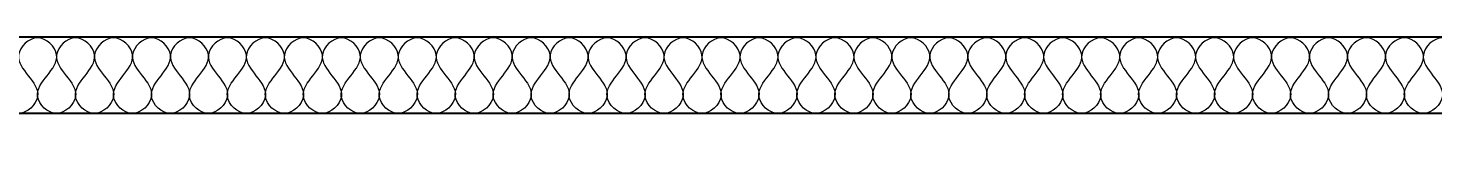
# Model space of a CAD drawing. Header units: metres. Extents: x 125 to 1179, y 511 to 749.
# Drawn here: x 694.07 to 714.66, y 530.74 to 532.32 of the extents above; entities that cross this region are included whole.
import ezdxf

# ---------------------------------------------------------------- set-up
doc = ezdxf.new("R2010")
doc.units = ezdxf.units.M
doc.layers.add('Text18', color=8, linetype='Continuous', lineweight=18)
doc.styles.get("Standard").update_dxf_attribs({"font": 'arial.ttf'})
doc.dimstyles.new('ISO-25', dxfattribs={"dimtxt": 2.5, "dimasz": 2.5, "dimexe": 1.25, "dimexo": 0.625, "dimtad": 1, "dimtxsty": 'Standard', "dimcen": 2.5, "dimadec": 0, "dimazin": 0, "dimtfac": 1, "dimtmove": 0, "dimatfit": 3, "dimfxl": 1, "dimarcsym": 0})

# ---------------------------------------------------------------- blocks, each defined once
blk = doc.blocks.new('*D8')
at = {"color": 0, "lineweight": -2, "transparency": 16777216}
for p, q in [((732.321, 531.699), (732.321, 514.439)), ((531.759, 530.575), (531.759, 514.439)), ((729.821, 515.689), (534.259, 515.689))]:
    blk.add_line(p, q, dxfattribs=at)
at = {"color": 0, "transparency": 16777216}
for points in [[(534.259, 516.105), (534.259, 515.272), (531.759, 515.689)], [(729.821, 516.105), (729.821, 515.272), (732.321, 515.689)]]:
    blk.add_solid(points, dxfattribs=at)
at = {"layer": 'Defpoints', "color": 0, "transparency": 16777216}
for p in [(732.321, 532.324), (531.759, 531.2), (531.759, 515.689)]:
    blk.add_point(p, dxfattribs=at)
at = {"color": 0, "transparency": 16777216, "insert": (632.04, 519.314), "char_height": 2.5, "attachment_point": 5}
blk.add_mtext('{\\fISOCPEUR|b0|i0|c0|p34;\\H2x;20,05m}', dxfattribs=at)

msp = doc.modelspace()

# ---------------------------------------------------------------- linework, layer by layer
for p, q in [((731.197, 532.324), (532.321, 532.324)), ((732.321, 531.2), (510.855, 531.2))]:
    msp.add_line(p, q)
at = {"layer": 'Text18', "color": 0, "ltscale": 0.5}
for points, knots in [([(694.491, 532.062), (694.474, 532.182), (694.213, 532.443), (693.716, 531.948), (694.436, 531.564), (694.059, 531.201), (693.935, 531.2)], [2.217326, 2.217326, 2.217326, 2.217326, 2.553667, 2.890008, 3.49416, 3.830501, 3.830501, 3.830501, 3.830501]), ([(695.047, 532.062), (695.031, 532.182), (694.769, 532.443), (694.272, 531.948), (694.992, 531.564), (694.616, 531.201), (694.491, 531.2)], [2.217326, 2.217326, 2.217326, 2.217326, 2.553667, 2.890008, 3.49416, 3.830501, 3.830501, 3.830501, 3.830501]), ([(695.604, 532.062), (695.587, 532.182), (695.326, 532.443), (694.828, 531.948), (695.549, 531.564), (695.172, 531.201), (695.047, 531.2)], [2.217326, 2.217326, 2.217326, 2.217326, 2.553667, 2.890008, 3.49416, 3.830501, 3.830501, 3.830501, 3.830501]), ([(696.16, 532.062), (696.143, 532.182), (695.882, 532.443), (695.384, 531.948), (696.105, 531.564), (695.728, 531.201), (695.604, 531.2)], [2.217326, 2.217326, 2.217326, 2.217326, 2.553667, 2.890008, 3.49416, 3.830501, 3.830501, 3.830501, 3.830501]), ([(696.716, 532.062), (696.7, 532.182), (696.438, 532.443), (695.941, 531.948), (696.661, 531.564), (696.285, 531.201), (696.16, 531.2)], [2.217326, 2.217326, 2.217326, 2.217326, 2.553667, 2.890008, 3.49416, 3.830501, 3.830501, 3.830501, 3.830501]), ([(697.273, 532.062), (697.256, 532.182), (696.995, 532.443), (696.497, 531.948), (697.218, 531.564), (696.841, 531.201), (696.716, 531.2)], [2.217326, 2.217326, 2.217326, 2.217326, 2.553667, 2.890008, 3.49416, 3.830501, 3.830501, 3.830501, 3.830501]), ([(697.829, 532.062), (697.812, 532.182), (697.551, 532.443), (697.053, 531.948), (697.774, 531.564), (697.397, 531.201), (697.273, 531.2)], [2.217326, 2.217326, 2.217326, 2.217326, 2.553667, 2.890008, 3.49416, 3.830501, 3.830501, 3.830501, 3.830501]), ([(698.385, 532.062), (698.369, 532.182), (698.107, 532.443), (697.61, 531.948), (698.33, 531.564), (697.954, 531.201), (697.829, 531.2)], [2.217326, 2.217326, 2.217326, 2.217326, 2.553667, 2.890008, 3.49416, 3.830501, 3.830501, 3.830501, 3.830501]), ([(698.941, 532.062), (698.925, 532.182), (698.664, 532.443), (698.166, 531.948), (698.887, 531.564), (698.51, 531.201), (698.385, 531.2)], [2.217326, 2.217326, 2.217326, 2.217326, 2.553667, 2.890008, 3.49416, 3.830501, 3.830501, 3.830501, 3.830501]), ([(699.498, 532.062), (699.481, 532.182), (699.22, 532.443), (698.722, 531.948), (699.443, 531.564), (699.066, 531.201), (698.941, 531.2)], [2.217326, 2.217326, 2.217326, 2.217326, 2.553667, 2.890008, 3.49416, 3.830501, 3.830501, 3.830501, 3.830501]), ([(700.054, 532.062), (700.037, 532.182), (699.776, 532.443), (699.279, 531.948), (699.999, 531.564), (699.622, 531.201), (699.498, 531.2)], [2.217326, 2.217326, 2.217326, 2.217326, 2.553667, 2.890008, 3.49416, 3.830501, 3.830501, 3.830501, 3.830501]), ([(700.61, 532.062), (700.594, 532.182), (700.332, 532.443), (699.835, 531.948), (700.556, 531.564), (700.179, 531.201), (700.054, 531.2)], [2.217326, 2.217326, 2.217326, 2.217326, 2.553667, 2.890008, 3.49416, 3.830501, 3.830501, 3.830501, 3.830501]), ([(701.167, 532.062), (701.15, 532.182), (700.889, 532.443), (700.391, 531.948), (701.112, 531.564), (700.735, 531.201), (700.61, 531.2)], [2.217326, 2.217326, 2.217326, 2.217326, 2.553667, 2.890008, 3.49416, 3.830501, 3.830501, 3.830501, 3.830501]), ([(701.723, 532.062), (701.706, 532.182), (701.445, 532.443), (700.948, 531.948), (701.668, 531.564), (701.291, 531.201), (701.167, 531.2)], [2.217326, 2.217326, 2.217326, 2.217326, 2.553667, 2.890008, 3.49416, 3.830501, 3.830501, 3.830501, 3.830501]), ([(702.279, 532.062), (702.263, 532.182), (702.001, 532.443), (701.504, 531.948), (702.225, 531.564), (701.848, 531.201), (701.723, 531.2)], [2.217326, 2.217326, 2.217326, 2.217326, 2.553667, 2.890008, 3.49416, 3.830501, 3.830501, 3.830501, 3.830501]), ([(702.836, 532.062), (702.819, 532.182), (702.558, 532.443), (702.06, 531.948), (702.781, 531.564), (702.404, 531.201), (702.279, 531.2)], [2.217326, 2.217326, 2.217326, 2.217326, 2.553667, 2.890008, 3.49416, 3.830501, 3.830501, 3.830501, 3.830501]), ([(703.392, 532.062), (703.375, 532.182), (703.114, 532.443), (702.617, 531.948), (703.337, 531.564), (702.96, 531.201), (702.836, 531.2)], [2.217326, 2.217326, 2.217326, 2.217326, 2.553667, 2.890008, 3.49416, 3.830501, 3.830501, 3.830501, 3.830501]), ([(703.948, 532.062), (703.932, 532.182), (703.67, 532.443), (703.173, 531.948), (703.894, 531.564), (703.517, 531.201), (703.392, 531.2)], [2.217326, 2.217326, 2.217326, 2.217326, 2.553667, 2.890008, 3.49416, 3.830501, 3.830501, 3.830501, 3.830501]), ([(704.505, 532.062), (704.488, 532.182), (704.227, 532.443), (703.729, 531.948), (704.45, 531.564), (704.073, 531.201), (703.948, 531.2)], [2.217326, 2.217326, 2.217326, 2.217326, 2.553667, 2.890008, 3.49416, 3.830501, 3.830501, 3.830501, 3.830501]), ([(705.061, 532.062), (705.044, 532.182), (704.783, 532.443), (704.286, 531.948), (705.006, 531.564), (704.629, 531.201), (704.505, 531.2)], [2.217326, 2.217326, 2.217326, 2.217326, 2.553667, 2.890008, 3.49416, 3.830501, 3.830501, 3.830501, 3.830501]), ([(705.617, 532.062), (705.601, 532.182), (705.339, 532.443), (704.842, 531.948), (705.563, 531.564), (705.186, 531.201), (705.061, 531.2)], [2.217326, 2.217326, 2.217326, 2.217326, 2.553667, 2.890008, 3.49416, 3.830501, 3.830501, 3.830501, 3.830501]), ([(706.174, 532.062), (706.157, 532.182), (705.896, 532.443), (705.398, 531.948), (706.119, 531.564), (705.742, 531.201), (705.617, 531.2)], [2.217326, 2.217326, 2.217326, 2.217326, 2.553667, 2.890008, 3.49416, 3.830501, 3.830501, 3.830501, 3.830501]), ([(706.73, 532.062), (706.713, 532.182), (706.452, 532.443), (705.955, 531.948), (706.675, 531.564), (706.298, 531.201), (706.174, 531.2)], [2.217326, 2.217326, 2.217326, 2.217326, 2.553667, 2.890008, 3.49416, 3.830501, 3.830501, 3.830501, 3.830501]), ([(707.286, 532.062), (707.27, 532.182), (707.008, 532.443), (706.511, 531.948), (707.232, 531.564), (706.855, 531.201), (706.73, 531.2)], [2.217326, 2.217326, 2.217326, 2.217326, 2.553667, 2.890008, 3.49416, 3.830501, 3.830501, 3.830501, 3.830501]), ([(707.843, 532.062), (707.826, 532.182), (707.565, 532.443), (707.067, 531.948), (707.788, 531.564), (707.411, 531.201), (707.286, 531.2)], [2.217326, 2.217326, 2.217326, 2.217326, 2.553667, 2.890008, 3.49416, 3.830501, 3.830501, 3.830501, 3.830501]), ([(708.399, 532.062), (708.382, 532.182), (708.121, 532.443), (707.624, 531.948), (708.344, 531.564), (707.967, 531.201), (707.843, 531.2)], [2.217326, 2.217326, 2.217326, 2.217326, 2.553667, 2.890008, 3.49416, 3.830501, 3.830501, 3.830501, 3.830501]), ([(708.955, 532.062), (708.939, 532.182), (708.677, 532.443), (708.18, 531.948), (708.901, 531.564), (708.524, 531.201), (708.399, 531.2)], [2.217326, 2.217326, 2.217326, 2.217326, 2.553667, 2.890008, 3.49416, 3.830501, 3.830501, 3.830501, 3.830501]), ([(709.512, 532.062), (709.495, 532.182), (709.234, 532.443), (708.736, 531.948), (709.457, 531.564), (709.08, 531.201), (708.955, 531.2)], [2.217326, 2.217326, 2.217326, 2.217326, 2.553667, 2.890008, 3.49416, 3.830501, 3.830501, 3.830501, 3.830501]), ([(710.068, 532.062), (710.051, 532.182), (709.79, 532.443), (709.293, 531.948), (710.013, 531.564), (709.636, 531.201), (709.512, 531.2)], [2.217326, 2.217326, 2.217326, 2.217326, 2.553667, 2.890008, 3.49416, 3.830501, 3.830501, 3.830501, 3.830501]), ([(710.624, 532.062), (710.608, 532.182), (710.346, 532.443), (709.849, 531.948), (710.57, 531.564), (710.193, 531.201), (710.068, 531.2)], [2.217326, 2.217326, 2.217326, 2.217326, 2.553667, 2.890008, 3.49416, 3.830501, 3.830501, 3.830501, 3.830501]), ([(711.181, 532.062), (711.164, 532.182), (710.903, 532.443), (710.405, 531.948), (711.126, 531.564), (710.749, 531.201), (710.624, 531.2)], [2.217326, 2.217326, 2.217326, 2.217326, 2.553667, 2.890008, 3.49416, 3.830501, 3.830501, 3.830501, 3.830501]), ([(711.737, 532.062), (711.72, 532.182), (711.459, 532.443), (710.962, 531.948), (711.682, 531.564), (711.305, 531.201), (711.181, 531.2)], [2.217326, 2.217326, 2.217326, 2.217326, 2.553667, 2.890008, 3.49416, 3.830501, 3.830501, 3.830501, 3.830501]), ([(712.293, 532.062), (712.277, 532.182), (712.015, 532.443), (711.518, 531.948), (712.238, 531.564), (711.862, 531.201), (711.737, 531.2)], [2.217326, 2.217326, 2.217326, 2.217326, 2.553667, 2.890008, 3.49416, 3.830501, 3.830501, 3.830501, 3.830501]), ([(712.85, 532.062), (712.833, 532.182), (712.572, 532.443), (712.074, 531.948), (712.795, 531.564), (712.418, 531.201), (712.293, 531.2)], [2.217326, 2.217326, 2.217326, 2.217326, 2.553667, 2.890008, 3.49416, 3.830501, 3.830501, 3.830501, 3.830501]), ([(713.406, 532.062), (713.389, 532.182), (713.128, 532.443), (712.63, 531.948), (713.351, 531.564), (712.974, 531.201), (712.85, 531.2)], [2.217326, 2.217326, 2.217326, 2.217326, 2.553667, 2.890008, 3.49416, 3.830501, 3.830501, 3.830501, 3.830501]), ([(713.962, 532.062), (713.946, 532.182), (713.684, 532.443), (713.187, 531.948), (713.907, 531.564), (713.531, 531.201), (713.406, 531.2)], [2.217326, 2.217326, 2.217326, 2.217326, 2.553667, 2.890008, 3.49416, 3.830501, 3.830501, 3.830501, 3.830501]), ([(714.519, 532.062), (714.502, 532.182), (714.241, 532.443), (713.743, 531.948), (714.464, 531.564), (714.087, 531.201), (713.962, 531.2)], [2.217326, 2.217326, 2.217326, 2.217326, 2.553667, 2.890008, 3.49416, 3.830501, 3.830501, 3.830501, 3.830501]), ([(715.075, 532.062), (715.058, 532.182), (714.797, 532.443), (714.299, 531.948), (715.02, 531.564), (714.643, 531.201), (714.519, 531.2)], [2.217326, 2.217326, 2.217326, 2.217326, 2.553667, 2.890008, 3.49416, 3.830501, 3.830501, 3.830501, 3.830501]), ([(694.491, 531.2), (694.36, 531.201), (693.995, 531.564), (694.521, 531.847), (694.491, 532.062)], [1.2768335, 1.2768335, 1.2768335, 1.2768335, 1.6131741, 2.2173264, 2.2173264, 2.2173264, 2.2173264]), ([(695.047, 531.2), (694.916, 531.201), (694.551, 531.564), (695.077, 531.847), (695.047, 532.062)], [1.2768335, 1.2768335, 1.2768335, 1.2768335, 1.6131741, 2.2173264, 2.2173264, 2.2173264, 2.2173264]), ([(695.604, 531.2), (695.473, 531.201), (695.107, 531.564), (695.633, 531.847), (695.604, 532.062)], [1.2768335, 1.2768335, 1.2768335, 1.2768335, 1.6131741, 2.2173264, 2.2173264, 2.2173264, 2.2173264]), ([(696.16, 531.2), (696.029, 531.201), (695.664, 531.564), (696.19, 531.847), (696.16, 532.062)], [1.2768335, 1.2768335, 1.2768335, 1.2768335, 1.6131741, 2.2173264, 2.2173264, 2.2173264, 2.2173264]), ([(696.716, 531.2), (696.585, 531.201), (696.22, 531.564), (696.746, 531.847), (696.716, 532.062)], [1.2768335, 1.2768335, 1.2768335, 1.2768335, 1.6131741, 2.2173264, 2.2173264, 2.2173264, 2.2173264]), ([(697.273, 531.2), (697.142, 531.201), (696.776, 531.564), (697.302, 531.847), (697.273, 532.062)], [1.2768335, 1.2768335, 1.2768335, 1.2768335, 1.6131741, 2.2173264, 2.2173264, 2.2173264, 2.2173264]), ([(697.829, 531.2), (697.698, 531.201), (697.333, 531.564), (697.859, 531.847), (697.829, 532.062)], [1.2768335, 1.2768335, 1.2768335, 1.2768335, 1.6131741, 2.2173264, 2.2173264, 2.2173264, 2.2173264]), ([(698.385, 531.2), (698.254, 531.201), (697.889, 531.564), (698.415, 531.847), (698.385, 532.062)], [1.2768335, 1.2768335, 1.2768335, 1.2768335, 1.6131741, 2.2173264, 2.2173264, 2.2173264, 2.2173264]), ([(698.941, 531.2), (698.811, 531.201), (698.445, 531.564), (698.971, 531.847), (698.941, 532.062)], [1.2768335, 1.2768335, 1.2768335, 1.2768335, 1.6131741, 2.2173264, 2.2173264, 2.2173264, 2.2173264]), ([(699.498, 531.2), (699.367, 531.201), (699.001, 531.564), (699.528, 531.847), (699.498, 532.062)], [1.2768335, 1.2768335, 1.2768335, 1.2768335, 1.6131741, 2.2173264, 2.2173264, 2.2173264, 2.2173264]), ([(700.054, 531.2), (699.923, 531.201), (699.558, 531.564), (700.084, 531.847), (700.054, 532.062)], [1.2768335, 1.2768335, 1.2768335, 1.2768335, 1.6131741, 2.2173264, 2.2173264, 2.2173264, 2.2173264]), ([(700.61, 531.2), (700.48, 531.201), (700.114, 531.564), (700.64, 531.847), (700.61, 532.062)], [1.2768335, 1.2768335, 1.2768335, 1.2768335, 1.6131741, 2.2173264, 2.2173264, 2.2173264, 2.2173264]), ([(701.167, 531.2), (701.036, 531.201), (700.67, 531.564), (701.197, 531.847), (701.167, 532.062)], [1.2768335, 1.2768335, 1.2768335, 1.2768335, 1.6131741, 2.2173264, 2.2173264, 2.2173264, 2.2173264]), ([(701.723, 531.2), (701.592, 531.201), (701.227, 531.564), (701.753, 531.847), (701.723, 532.062)], [1.2768335, 1.2768335, 1.2768335, 1.2768335, 1.6131741, 2.2173264, 2.2173264, 2.2173264, 2.2173264]), ([(702.279, 531.2), (702.149, 531.201), (701.783, 531.564), (702.309, 531.847), (702.279, 532.062)], [1.2768335, 1.2768335, 1.2768335, 1.2768335, 1.6131741, 2.2173264, 2.2173264, 2.2173264, 2.2173264]), ([(702.836, 531.2), (702.705, 531.201), (702.339, 531.564), (702.866, 531.847), (702.836, 532.062)], [1.2768335, 1.2768335, 1.2768335, 1.2768335, 1.6131741, 2.2173264, 2.2173264, 2.2173264, 2.2173264]), ([(703.392, 531.2), (703.261, 531.201), (702.896, 531.564), (703.422, 531.847), (703.392, 532.062)], [1.2768335, 1.2768335, 1.2768335, 1.2768335, 1.6131741, 2.2173264, 2.2173264, 2.2173264, 2.2173264]), ([(703.948, 531.2), (703.818, 531.201), (703.452, 531.564), (703.978, 531.847), (703.948, 532.062)], [1.2768335, 1.2768335, 1.2768335, 1.2768335, 1.6131741, 2.2173264, 2.2173264, 2.2173264, 2.2173264]), ([(704.505, 531.2), (704.374, 531.201), (704.008, 531.564), (704.535, 531.847), (704.505, 532.062)], [1.2768335, 1.2768335, 1.2768335, 1.2768335, 1.6131741, 2.2173264, 2.2173264, 2.2173264, 2.2173264]), ([(705.061, 531.2), (704.93, 531.201), (704.565, 531.564), (705.091, 531.847), (705.061, 532.062)], [1.2768335, 1.2768335, 1.2768335, 1.2768335, 1.6131741, 2.2173264, 2.2173264, 2.2173264, 2.2173264]), ([(705.617, 531.2), (705.487, 531.201), (705.121, 531.564), (705.647, 531.847), (705.617, 532.062)], [1.2768335, 1.2768335, 1.2768335, 1.2768335, 1.6131741, 2.2173264, 2.2173264, 2.2173264, 2.2173264]), ([(706.174, 531.2), (706.043, 531.201), (705.677, 531.564), (706.204, 531.847), (706.174, 532.062)], [1.2768335, 1.2768335, 1.2768335, 1.2768335, 1.6131741, 2.2173264, 2.2173264, 2.2173264, 2.2173264]), ([(706.73, 531.2), (706.599, 531.201), (706.234, 531.564), (706.76, 531.847), (706.73, 532.062)], [1.2768335, 1.2768335, 1.2768335, 1.2768335, 1.6131741, 2.2173264, 2.2173264, 2.2173264, 2.2173264]), ([(707.286, 531.2), (707.156, 531.201), (706.79, 531.564), (707.316, 531.847), (707.286, 532.062)], [1.2768335, 1.2768335, 1.2768335, 1.2768335, 1.6131741, 2.2173264, 2.2173264, 2.2173264, 2.2173264]), ([(707.843, 531.2), (707.712, 531.201), (707.346, 531.564), (707.873, 531.847), (707.843, 532.062)], [1.2768335, 1.2768335, 1.2768335, 1.2768335, 1.6131741, 2.2173264, 2.2173264, 2.2173264, 2.2173264]), ([(708.399, 531.2), (708.268, 531.201), (707.903, 531.564), (708.429, 531.847), (708.399, 532.062)], [1.2768335, 1.2768335, 1.2768335, 1.2768335, 1.6131741, 2.2173264, 2.2173264, 2.2173264, 2.2173264]), ([(708.955, 531.2), (708.825, 531.201), (708.459, 531.564), (708.985, 531.847), (708.955, 532.062)], [1.2768335, 1.2768335, 1.2768335, 1.2768335, 1.6131741, 2.2173264, 2.2173264, 2.2173264, 2.2173264]), ([(709.512, 531.2), (709.381, 531.201), (709.015, 531.564), (709.542, 531.847), (709.512, 532.062)], [1.2768335, 1.2768335, 1.2768335, 1.2768335, 1.6131741, 2.2173264, 2.2173264, 2.2173264, 2.2173264]), ([(710.068, 531.2), (709.937, 531.201), (709.572, 531.564), (710.098, 531.847), (710.068, 532.062)], [1.2768335, 1.2768335, 1.2768335, 1.2768335, 1.6131741, 2.2173264, 2.2173264, 2.2173264, 2.2173264]), ([(710.624, 531.2), (710.494, 531.201), (710.128, 531.564), (710.654, 531.847), (710.624, 532.062)], [1.2768335, 1.2768335, 1.2768335, 1.2768335, 1.6131741, 2.2173264, 2.2173264, 2.2173264, 2.2173264]), ([(711.181, 531.2), (711.05, 531.201), (710.684, 531.564), (711.21, 531.847), (711.181, 532.062)], [1.2768335, 1.2768335, 1.2768335, 1.2768335, 1.6131741, 2.2173264, 2.2173264, 2.2173264, 2.2173264]), ([(711.737, 531.2), (711.606, 531.201), (711.241, 531.564), (711.767, 531.847), (711.737, 532.062)], [1.2768335, 1.2768335, 1.2768335, 1.2768335, 1.6131741, 2.2173264, 2.2173264, 2.2173264, 2.2173264]), ([(712.293, 531.2), (712.162, 531.201), (711.797, 531.564), (712.323, 531.847), (712.293, 532.062)], [1.2768335, 1.2768335, 1.2768335, 1.2768335, 1.6131741, 2.2173264, 2.2173264, 2.2173264, 2.2173264]), ([(712.85, 531.2), (712.719, 531.201), (712.353, 531.564), (712.879, 531.847), (712.85, 532.062)], [1.2768335, 1.2768335, 1.2768335, 1.2768335, 1.6131741, 2.2173264, 2.2173264, 2.2173264, 2.2173264]), ([(713.406, 531.2), (713.275, 531.201), (712.91, 531.564), (713.436, 531.847), (713.406, 532.062)], [1.2768335, 1.2768335, 1.2768335, 1.2768335, 1.6131741, 2.2173264, 2.2173264, 2.2173264, 2.2173264]), ([(713.962, 531.2), (713.831, 531.201), (713.466, 531.564), (713.992, 531.847), (713.962, 532.062)], [1.2768335, 1.2768335, 1.2768335, 1.2768335, 1.6131741, 2.2173264, 2.2173264, 2.2173264, 2.2173264]), ([(714.519, 531.2), (714.388, 531.201), (714.022, 531.564), (714.548, 531.847), (714.519, 532.062)], [1.2768335, 1.2768335, 1.2768335, 1.2768335, 1.6131741, 2.2173264, 2.2173264, 2.2173264, 2.2173264])]:
    msp.add_open_spline(points, degree=3, knots=knots, dxfattribs=at)

# ---------------------------------------------------------------- dimensions: what is measured, and where the dimension line sits
dim = msp.add_linear_dim(base=(531.759, 515.689), p1=(732.321, 532.324), p2=(531.759, 531.2), text='{\\fISOCPEUR|b0|i0|c0|p34;\\H2x;20,05m}', dimstyle='ISO-25')
dim.commit()
dim.dimension.update_dxf_attribs({"geometry": '*D8', "text_midpoint": (632.04, 519.314)})

doc.saveas('drawing.dxf')
